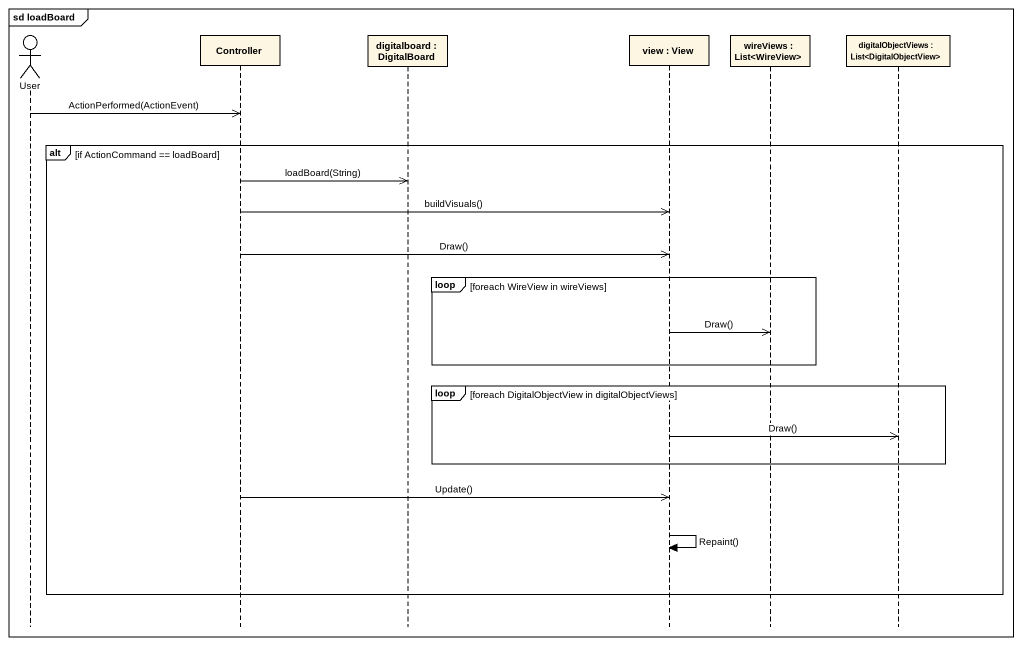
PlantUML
@startuml
mainframe sd loadBoard
hide footbox
actor User
participant Controller
participant "digitalboard : DigitalBoard" as digitalboard_DigitalBoard
participant "view : View" as view_View
participant "wireViews : List<WireView>" as wireViews_List_WireView
participant "digitalObjectViews : List<DigitalObjectView>" as digitalObjectViews_List

User ->> Controller : ActionPerformed(ActionEvent)
alt if ActionCommand == loadBoard
  Controller ->> digitalboard_DigitalBoard : loadBoard(String)
  Controller ->> view_View : buildVisuals()
  Controller ->> view_View : Draw()
  loop foreach WireView in wireViews
    view_View ->> wireViews_List_WireView : Draw()
  end
  loop foreach DigitalObjectView in digitalObjectViews
    view_View ->> digitalObjectViews_List : Draw()
  end
  Controller ->> view_View : Update()
  view_View -> view_View : Repaint()
end
@enduml
